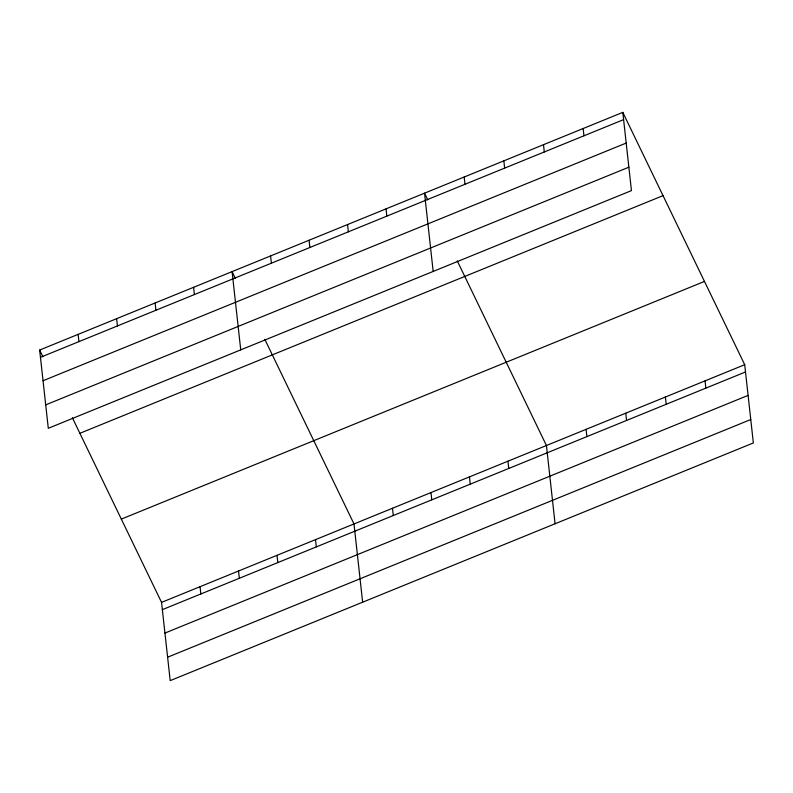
<?xml version="1.0" encoding="UTF-8"?>
<svg xmlns="http://www.w3.org/2000/svg" width="793" height="793" viewBox="0 0 793 793"><rect width="100%" height="100%" fill="white"/><g stroke="black" fill="none" stroke-linecap="round" stroke-linejoin="round"><path stroke-width="1.19" d="M622.802 112.368L631.446 190.617L48.294 428.299L39.65 350.05L622.802 112.368L744.706 364.701L753.35 442.95L170.198 680.632L161.554 602.383L72.371 417.772M40.453 357.316L623.605 119.634M43.04 380.739L626.192 143.057M45.707 404.876L628.859 167.194M79.875 433.315L663.037 195.633M121.329 519.108L704.481 281.426M161.554 602.383L744.706 364.701M162.357 609.648L745.509 371.967M164.944 633.072L748.096 395.39M167.61 657.209L750.763 419.527M427.754 199.836L424.533 193.175L433.176 271.434M457.254 260.907L546.436 445.507L555.08 523.767M235.313 278.274L232.091 271.612L240.735 349.872M264.812 339.335L353.995 523.945L362.639 602.194M39.65 350.05L42.872 356.711M705.056 380.858L705.859 388.124M665.406 397.025L666.199 404.291M625.746 413.183L626.549 420.449M583.152 128.525L583.955 135.801M586.096 429.35L586.899 436.616M543.492 144.693L544.295 151.959M503.842 160.85L504.645 168.126M507.946 461.199L508.749 468.465M464.183 177.017L464.985 184.283M469.466 476.88L470.269 484.156M430.976 492.572L431.779 499.838M386.042 208.866L386.845 216.132M392.485 508.254L393.288 515.529M347.552 224.548L348.355 231.824M309.072 240.239L309.875 247.505M315.505 539.627L316.308 546.902M270.582 255.931L271.384 263.197M277.025 555.318L277.828 562.584M238.534 571L239.337 578.275M193.601 287.304L194.404 294.57M200.044 586.691L200.847 593.957M155.111 302.985L155.914 310.261M116.63 318.677L117.433 325.943M78.14 334.359L78.943 341.634"/></g></svg>
